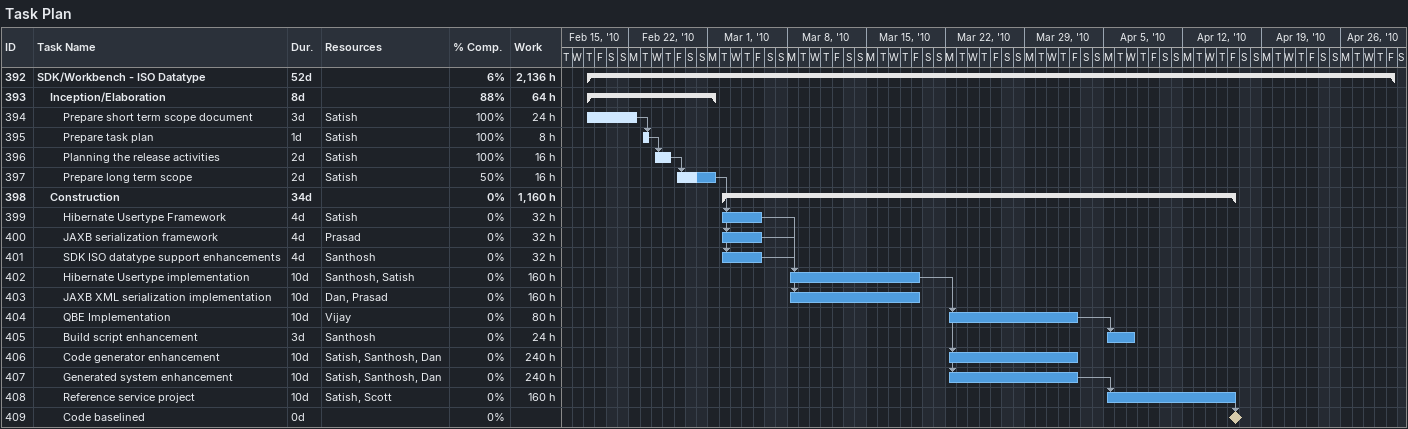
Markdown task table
Task Plan

| ID | Level | Task | Duration | Start | Finish | Predecessors | Resources | % complete | Work (h) |
|---|---|---|---|---|---|---|---|---|---|
| 392 | 1 | **SDK/Workbench - ISO Datatype** | 52d | 2010-02-18 | 2010-04-30 |  |  | 6 | 2136 |
| 393 | 2 | **Inception/Elaboration** | 8d | 2010-02-18 | 2010-03-01 |  |  | 88 | 64 |
| 394 | 3 | Prepare short term scope document | 3d | 2010-02-18 | 2010-02-22 |  | Satish | 100 | 24 |
| 395 | 3 | Prepare task plan | 1d | 2010-02-23 | 2010-02-23 | 394 | Satish | 100 | 8 |
| 396 | 3 | Planning the release activities | 2d | 2010-02-24 | 2010-02-25 | 395 | Satish | 100 | 16 |
| 397 | 3 | Prepare long term scope | 2d | 2010-02-26 | 2010-03-01 | 396 | Satish | 50 | 16 |
| 398 | 2 | **Construction** | 34d | 2010-03-02 | 2010-04-16 |  |  | 0 | 1160 |
| 399 | 3 | Hibernate Usertype Framework | 4d | 2010-03-02 | 2010-03-05 | 397 | Satish | 0 | 32 |
| 400 | 3 | JAXB serialization framework | 4d | 2010-03-02 | 2010-03-05 | 397 | Prasad | 0 | 32 |
| 401 | 3 | SDK ISO datatype support enhancements | 4d | 2010-03-02 | 2010-03-05 | 397 | Santhosh | 0 | 32 |
| 402 | 3 | Hibernate Usertype implementation | 10d | 2010-03-08 | 2010-03-19 | 399, 401 | Santhosh, Satish | 0 | 160 |
| 403 | 3 | JAXB XML serialization implementation | 10d | 2010-03-08 | 2010-03-19 | 400 | Dan, Prasad | 0 | 160 |
| 404 | 3 | QBE Implementation | 10d | 2010-03-22 | 2010-04-02 | 402 | Vijay | 0 | 80 |
| 405 | 3 | Build script enhancement | 3d | 2010-04-05 | 2010-04-07 | 404 | Santhosh | 0 | 24 |
| 406 | 3 | Code generator enhancement | 10d | 2010-03-22 | 2010-04-02 | 402 | Satish, Santhosh, Dan | 0 | 240 |
| 407 | 3 | Generated system enhancement | 10d | 2010-03-22 | 2010-04-02 | 402 | Satish, Santhosh, Dan | 0 | 240 |
| 408 | 3 | Reference service project | 10d | 2010-04-05 | 2010-04-16 | 407 | Satish, Scott | 0 | 160 |
| 409 | 3 | Code baselined | 0d | 2010-04-16 | 2010-04-16 | 408 |  | 0 |  |
